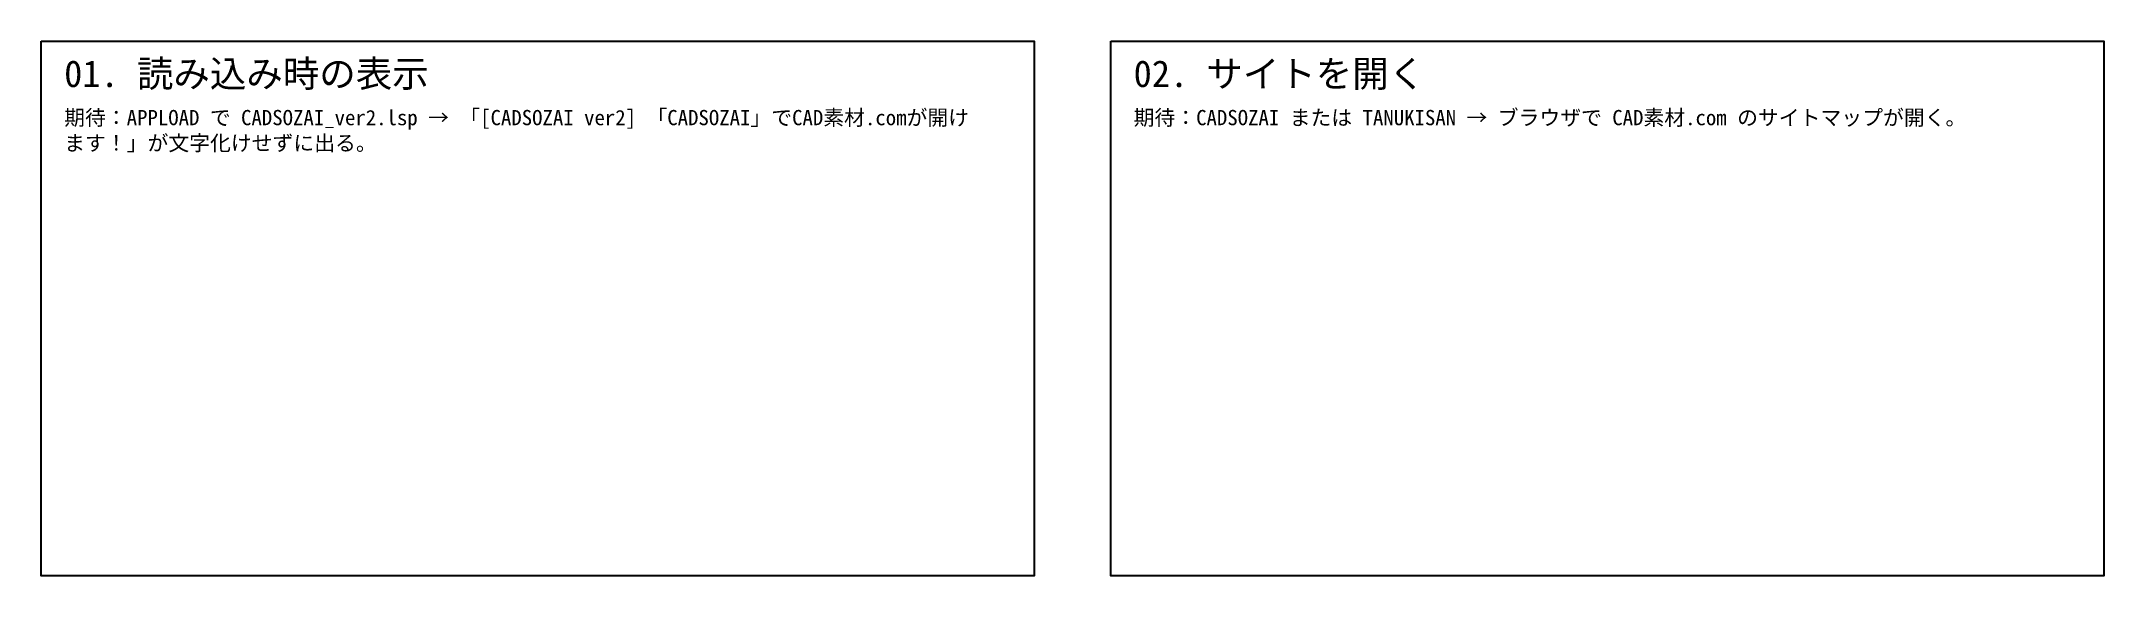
# Model space of a CAD drawing. Header units: millimetres. Extents: x 0 to 270, y -70 to 0.
import ezdxf

# ---------------------------------------------------------------- set-up
doc = ezdxf.new("R2010")
doc.units = ezdxf.units.MM
doc.layers.add('TEST_区画', color=9, linetype='Continuous')
doc.layers.add('TEST_見出し', color=8, linetype='Continuous')
doc.styles.add('TEST_JP', font='msgothic.ttc')

msp = doc.modelspace()

# ---------------------------------------------------------------- linework, layer by layer
at = {"layer": 'TEST_区画'}
for points in [[(0, 0), (130, 0), (130, -70), (0, -70)], [(140, 0), (270, 0), (270, -70), (140, -70)]]:
    msp.add_lwpolyline(points, close=True, dxfattribs=at)

# ---------------------------------------------------------------- texts
at = {"layer": 'TEST_見出し', "style": 'TEST_JP'}
for s, p in [('01. 読み込み時の表示', (3, -6)), ('02. サイトを開く', (143, -6))]:
    msp.add_text(s, height=3.5, dxfattribs=at).set_placement(p)
at = {"layer": 'TEST_見出し', "char_height": 2, "width": 120, "attachment_point": 1, "style": 'TEST_JP'}
for s, insert in [('期待：APPLOAD で CADSOZAI_ver2.lsp → 「[CADSOZAI ver2] 「CADSOZAI」でCAD素材.comが開けます！」が文字化けせずに出る。', (3, -9)), ('期待：CADSOZAI または TANUKISAN → ブラウザで CAD素材.com のサイトマップが開く。', (143, -9))]:
    msp.add_mtext(s, dxfattribs=dict(at, insert=insert))

doc.saveas('drawing.dxf')
